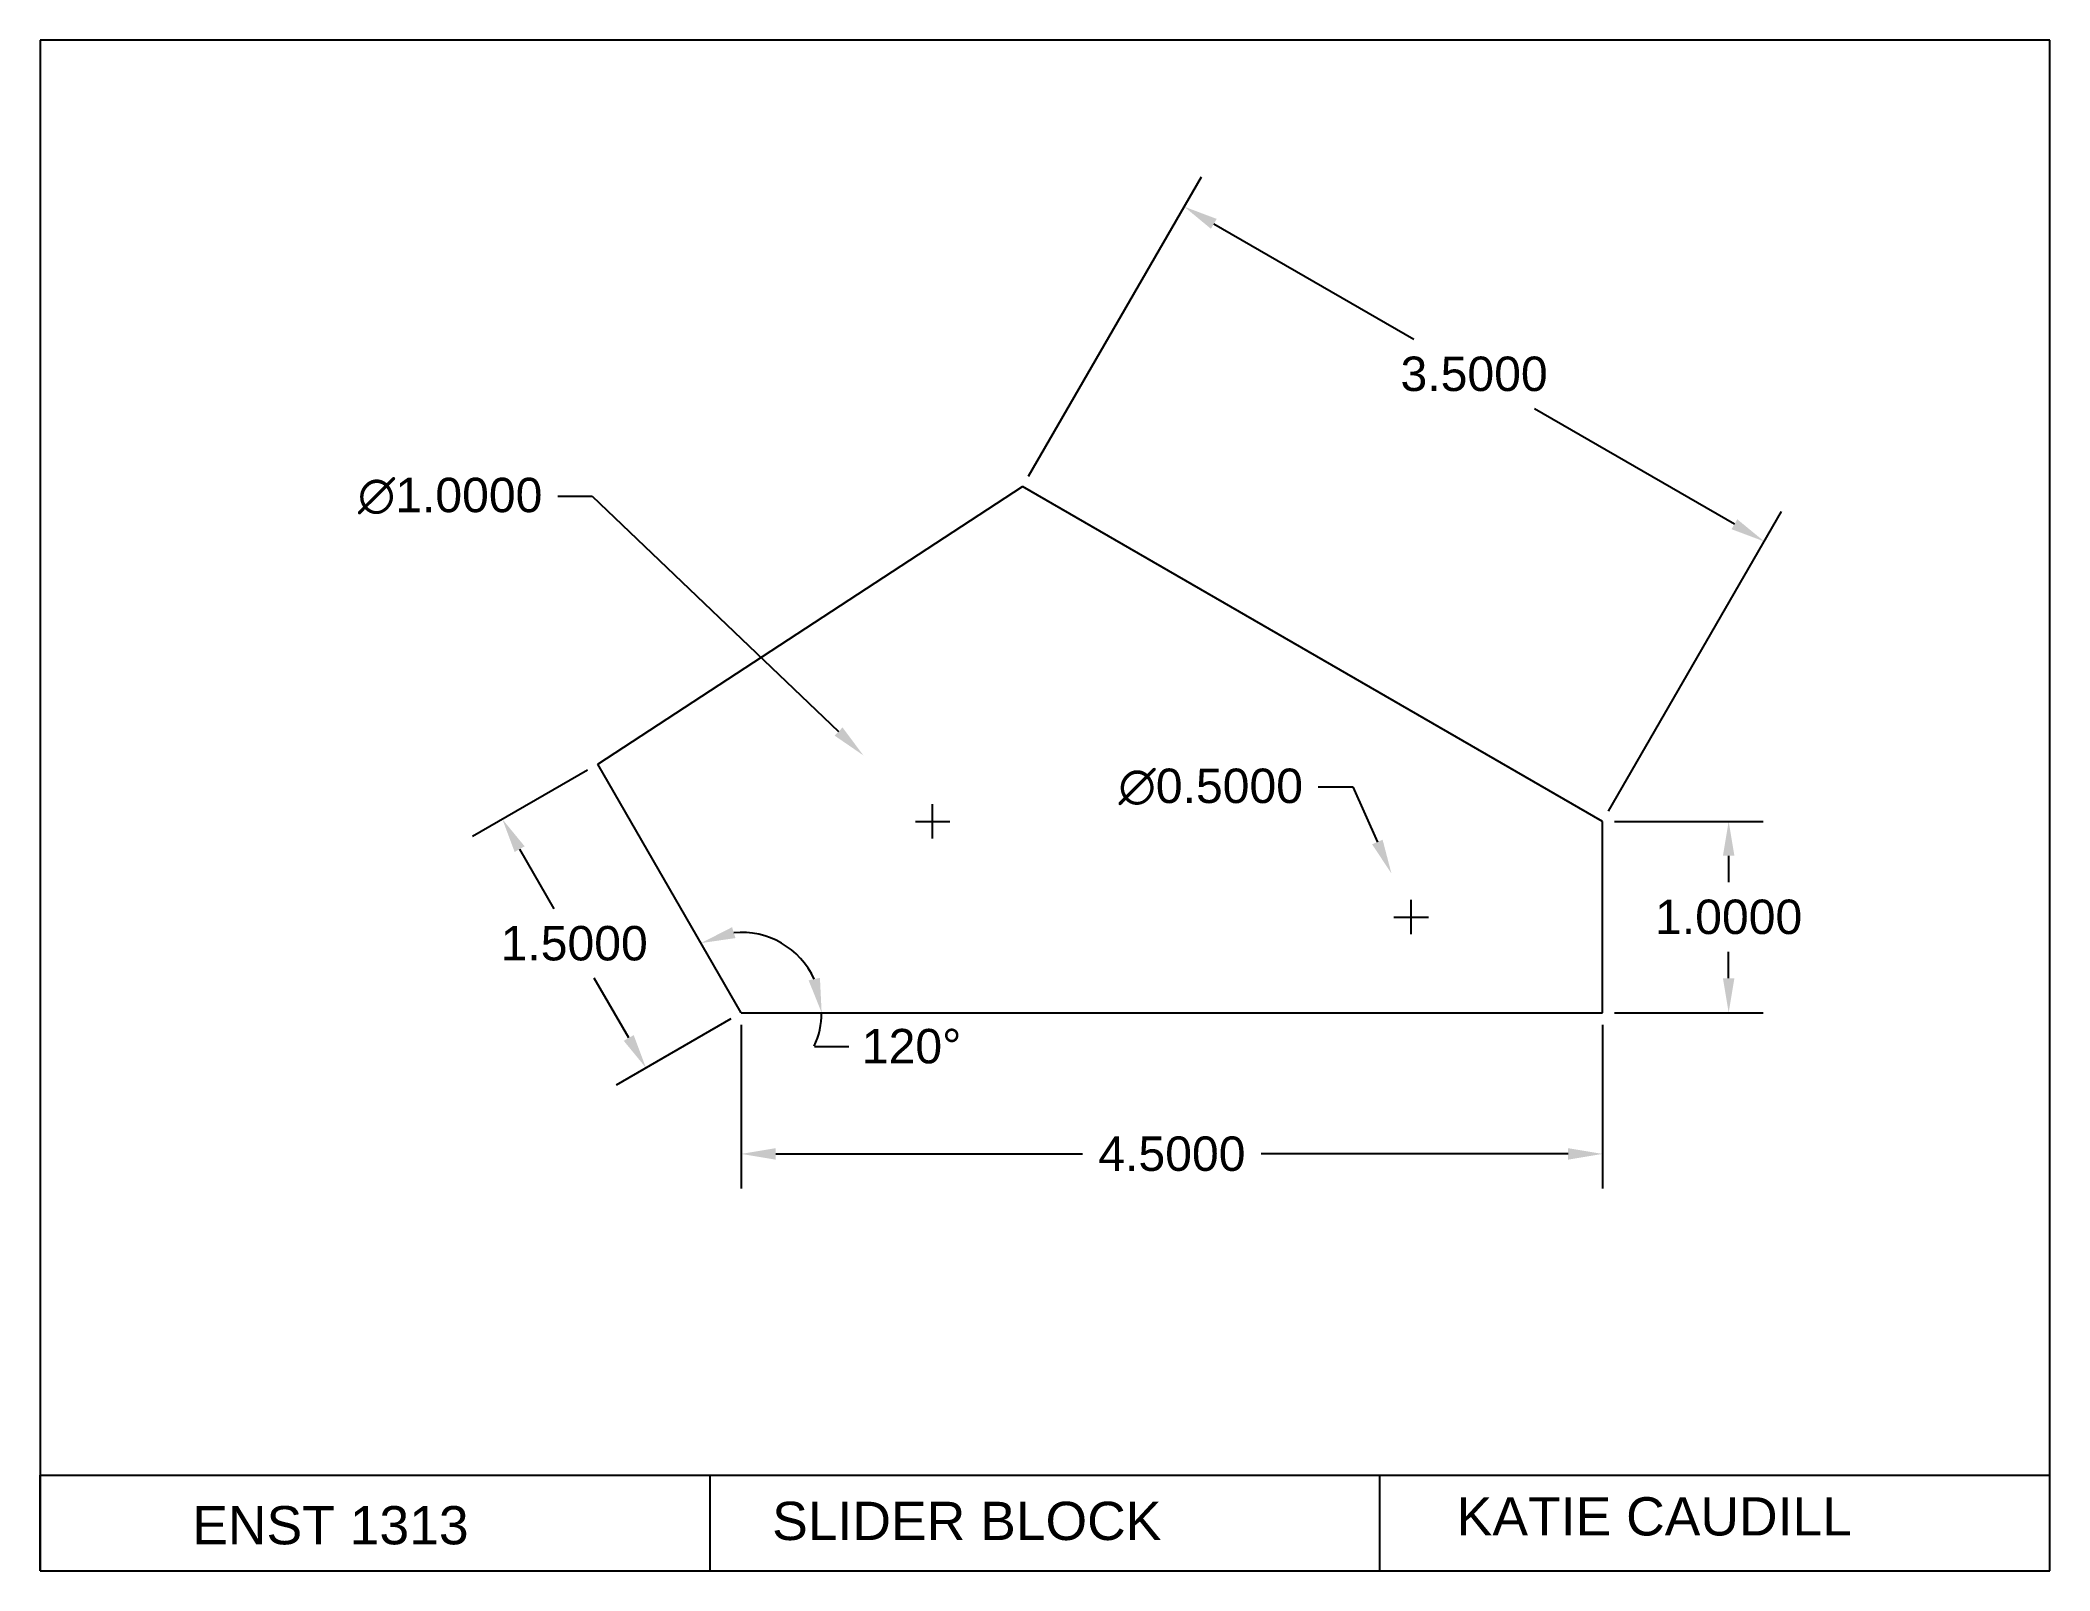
# Model space of a CAD drawing. Header units: inches. Extents: x 0.5 to 11, y 0.5 to 8.5.
import ezdxf

# ---------------------------------------------------------------- set-up
doc = ezdxf.new("R2010")
doc.units = ezdxf.units.IN
doc.header["$MEASUREMENT"] = 0
doc.layers.get('0').update_dxf_attribs({"color": 255})
doc.styles.get("Standard").update_dxf_attribs({"font": 'arial.ttf'})
doc.dimstyles.get("Standard").update_dxf_attribs({"dimtxt": 0.18, "dimasz": 0.18, "dimexe": 0.18, "dimexo": 0.0625, "dimgap": 0.09, "dimtad": 0, "dimtih": 1, "dimtoh": 1, "dimdec": 4, "dimzin": 0, "dimdsep": 46, "dimtxsty": 'Standard', "dimcen": 0.09, "dimadec": 0, "dimazin": 0, "dimtfac": 1, "dimtdec": 4, "dimtofl": 0, "dimtmove": 0, "dimatfit": 3, "dimfxl": 1, "dimtolj": 1, "dimtzin": 0, "dimarcsym": 0})

# ---------------------------------------------------------------- blocks, each defined once
blk = doc.blocks.new('*D1')
at = {"layer": 'Defpoints', "color": 0, "lineweight": -2, "transparency": 16777216}
for p, q in [((5.663, 6.221), (6.567, 7.786)), ((6.632, 7.54), (7.677, 6.937)), ((9.352, 5.97), (8.307, 6.573)), ((8.694, 4.471), (9.598, 6.036))]:
    blk.add_line(p, q, dxfattribs=at)
at = {"layer": 'Defpoints', "color": 0, "transparency": 16777216}
for p in [(5.632, 6.167), (9.508, 5.88), (8.663, 4.417)]:
    blk.add_point(p, dxfattribs=at)
for points in [[(6.647, 7.566), (6.617, 7.514), (6.477, 7.63)], [(9.367, 5.996), (9.337, 5.944), (9.508, 5.88)]]:
    blk.add_solid(points, dxfattribs=at)
at = {"layer": 'Defpoints', "color": 0, "transparency": 16777216, "insert": (7.992, 6.755), "char_height": 0.18, "attachment_point": 5}
blk.add_mtext('\\A1;3.5000', dxfattribs=at)
blk = doc.blocks.new('*D2')
at = {"color": 0, "lineweight": -2, "transparency": 16777216}
for p, q in [((3.204, 6.117), (3.384, 6.117)), ((3.384, 6.117), (4.671, 4.887)), ((5.073, 4.417), (5.253, 4.417)), ((5.163, 4.327), (5.163, 4.507))]:
    blk.add_line(p, q, dxfattribs=at)
at = {"color": 0, "transparency": 16777216}
blk.add_solid([(4.692, 4.908), (4.651, 4.865), (4.801, 4.762)], dxfattribs=at)
at = {"layer": 'Defpoints', "color": 0, "transparency": 16777216}
for p in [(4.801, 4.762, -0.25), (5.524, 4.071, -0.25)]:
    blk.add_point(p, dxfattribs=at)
at = {"color": 0, "transparency": 16777216, "insert": (2.642, 6.117), "char_height": 0.18, "attachment_point": 5}
blk.add_mtext('\\A1;∅1.0000', dxfattribs=at)
blk = doc.blocks.new('*D3')
at = {"color": 0, "lineweight": -2, "transparency": 16777216}
for p, q in [((7.178, 4.597), (7.358, 4.597)), ((7.358, 4.597), (7.487, 4.309)), ((7.663, 3.827), (7.663, 4.007)), ((7.573, 3.917), (7.753, 3.917))]:
    blk.add_line(p, q, dxfattribs=at)
at = {"color": 0, "transparency": 16777216}
blk.add_solid([(7.514, 4.321), (7.459, 4.297), (7.56, 4.145)], dxfattribs=at)
at = {"layer": 'Defpoints', "color": 0, "transparency": 16777216}
for p in [(7.56, 4.145, -0.25), (7.765, 3.689, -0.25)]:
    blk.add_point(p, dxfattribs=at)
at = {"color": 0, "transparency": 16777216, "insert": (6.616, 4.597), "char_height": 0.18, "attachment_point": 5}
blk.add_mtext('\\A1;∅0.5000', dxfattribs=at)
blk = doc.blocks.new('*D4')
at = {"color": 0, "lineweight": -2, "transparency": 16777216}
for p, q in [((4.163, 3.354), (4.163, 2.499)), ((8.663, 3.354), (8.663, 2.499)), ((4.343, 2.679), (5.946, 2.679)), ((8.483, 2.679), (6.88, 2.679))]:
    blk.add_line(p, q, dxfattribs=at)
at = {"color": 0, "transparency": 16777216}
for points in [[(4.343, 2.709), (4.343, 2.649), (4.163, 2.679)], [(8.483, 2.709), (8.483, 2.649), (8.663, 2.679)]]:
    blk.add_solid(points, dxfattribs=at)
at = {"layer": 'Defpoints', "color": 0, "transparency": 16777216}
for p in [(4.163, 3.417), (8.663, 3.417), (8.663, 2.679)]:
    blk.add_point(p, dxfattribs=at)
at = {"color": 0, "transparency": 16777216, "insert": (6.413, 2.679), "char_height": 0.18, "attachment_point": 5}
blk.add_mtext('\\A1;4.5000', dxfattribs=at)
blk = doc.blocks.new('*D5')
at = {"color": 0, "lineweight": -2, "transparency": 16777216}
for p, q in [((8.725, 4.417), (9.502, 4.417)), ((9.322, 4.237), (9.322, 4.099)), ((9.322, 3.597), (9.322, 3.735)), ((8.725, 3.417), (9.502, 3.417))]:
    blk.add_line(p, q, dxfattribs=at)
at = {"color": 0, "transparency": 16777216}
for points in [[(9.292, 4.237), (9.352, 4.237), (9.322, 4.417)], [(9.292, 3.597), (9.352, 3.597), (9.322, 3.417)]]:
    blk.add_solid(points, dxfattribs=at)
at = {"layer": 'Defpoints', "color": 0, "transparency": 16777216}
for p in [(8.663, 4.417), (8.663, 3.417), (9.322, 3.417)]:
    blk.add_point(p, dxfattribs=at)
at = {"color": 0, "transparency": 16777216, "insert": (9.322, 3.917), "char_height": 0.18, "attachment_point": 5}
blk.add_mtext('\\A1;1.0000', dxfattribs=at)
blk = doc.blocks.new('*D6')
at = {"color": 0, "lineweight": -2, "transparency": 16777216}
for p, q in [((3.359, 4.684), (2.759, 4.338)), ((3.005, 4.272), (3.184, 3.96)), ((3.575, 3.285), (3.395, 3.597)), ((4.109, 3.385), (3.509, 3.039))]:
    blk.add_line(p, q, dxfattribs=at)
at = {"color": 0, "transparency": 16777216}
for points in [[(3.031, 4.287), (2.979, 4.257), (2.915, 4.428)], [(3.601, 3.3), (3.549, 3.27), (3.665, 3.129)]]:
    blk.add_solid(points, dxfattribs=at)
at = {"layer": 'Defpoints', "color": 0, "transparency": 16777216}
for p in [(3.413, 4.716), (4.163, 3.417), (3.665, 3.129)]:
    blk.add_point(p, dxfattribs=at)
at = {"color": 0, "transparency": 16777216, "insert": (3.29, 3.779), "char_height": 0.18, "attachment_point": 5}
blk.add_mtext('\\A1;1.5000', dxfattribs=at)
blk = doc.blocks.new('*D8')
at = {"color": 0, "lineweight": -2, "transparency": 16777216}
blk.add_line((4.545, 3.241), (4.725, 3.241), dxfattribs=at)
for start, end in [(24.7174, 95.2826), (335.2826, 360)]:
    blk.add_arc((4.163, 3.417), 0.42, start, end, dxfattribs=at)
at = {"color": 0, "transparency": 16777216}
for points in [[(4.133, 3.807), (4.115, 3.864), (3.953, 3.781)], [(4.574, 3.599), (4.515, 3.586), (4.583, 3.417)]]:
    blk.add_solid(points, dxfattribs=at)
at = {"layer": 'Defpoints', "color": 0, "transparency": 16777216}
for p in [(3.413, 4.716), (4.236, 3.831), (4.163, 3.417), (4.163, 3.417), (8.663, 3.417)]:
    blk.add_point(p, dxfattribs=at)
at = {"color": 0, "transparency": 16777216, "insert": (5.053, 3.241), "char_height": 0.18, "attachment_point": 5}
blk.add_mtext('\\A1;120°', dxfattribs=at)

msp = doc.modelspace()

# ---------------------------------------------------------------- linework, layer by layer
for p, q in [((11, 8.5), (0.5, 8.5)), ((0.5, 8.5), (0.5, 0.5)), ((11, 0.5), (11, 8.5)), ((0.5, 1), (11, 1)), ((0.5, 0.5), (0.5, 1)), ((4, 0.5), (4, 1)), ((7.5, 0.5), (7.5, 1)), ((0.5, 0.5), (11, 0.5))]:
    msp.add_line(p, q)
at = {"layer": 'Defpoints'}
for p, q in [((3.41283, 4.71574), (5.63174, 6.1667)), ((8.66283, 4.4167), (5.63174, 6.1667)), ((4.16283, 3.4167), (3.41283, 4.71574)), ((8.66283, 3.4167), (8.66283, 4.4167)), ((4.16283, 3.4167), (8.66283, 3.4167))]:
    msp.add_line(p, q, dxfattribs=at)

# ---------------------------------------------------------------- texts
at = {"char_height": 0.2, "attachment_point": 1}
for s, insert in [('ENST 1313', (1.29443, 0.83833)), ('SLIDER BLOCK', (4.32437, 0.86098)), ('KATIE CAUDILL', (7.90129, 0.88473))]:
    msp.add_mtext_dynamic_manual_height_columns(s, width=2.7055679, gutter_width=1, heights=[0], dxfattribs=dict(at, insert=insert))

# ---------------------------------------------------------------- dimensions: what is measured, and where the dimension line sits
at = {"color": 7}
for p1, p2, picture, middle in [((5.52429, 4.07124, -0.25), (4.80137, 4.76217, -0.25), '*D2', (2.64235, 6.1172)), ((7.76519, 3.68862, -0.25), (7.56047, 4.14478, -0.25), '*D3', (6.6164, 4.59672))]:
    dim = msp.add_diameter_dim_2p(p1=p1, p2=p2, dimstyle='Standard', dxfattribs=at)
    dim.commit()
    dim.dimension.update_dxf_attribs({"geometry": picture, "text_midpoint": middle, "dimtype": 163})
dim = msp.add_aligned_dim(p1=(3.41283, 4.71574), p2=(4.16283, 3.4167), distance=-0.5754, dimstyle='Standard', dxfattribs=at)
dim.commit()
dim.dimension.update_dxf_attribs({"geometry": '*D6', "text_midpoint": (3.28952, 3.77852)})
dim = msp.add_angular_dim_2l(base=(4.23585, 3.83081), line1=((4.16283, 3.4167), (8.66283, 3.4167)), line2=((4.16283, 3.4167), (3.41283, 4.71574)), dimstyle='Standard', dxfattribs=at)
dim.commit()
dim.dimension.update_dxf_attribs({"geometry": '*D8', "text_midpoint": (5.05282, 3.24087)})
dim = msp.add_linear_dim(base=(9.32196, 3.4167), p1=(8.66283, 4.4167), p2=(8.66283, 3.4167), angle=90, dimstyle='Standard', dxfattribs=at)
dim.commit()
dim.dimension.update_dxf_attribs({"geometry": '*D5', "text_midpoint": (9.32196, 3.9167)})
dim = msp.add_linear_dim(base=(8.66283, 2.67911), p1=(4.16283, 3.4167), p2=(8.66283, 3.4167), dimstyle='Standard', dxfattribs=at)
dim.commit()
dim.dimension.update_dxf_attribs({"geometry": '*D4', "text_midpoint": (6.41283, 2.67911)})
at = {"layer": 'Defpoints', "color": 7}
dim = msp.add_aligned_dim(p1=(5.63174, 6.1667), p2=(8.66283, 4.4167), distance=1.68954, dimstyle='Standard', dxfattribs=at)
dim.commit()
dim.dimension.update_dxf_attribs({"geometry": '*D1', "text_midpoint": (7.99206, 6.75489)})

doc.saveas('drawing.dxf')
